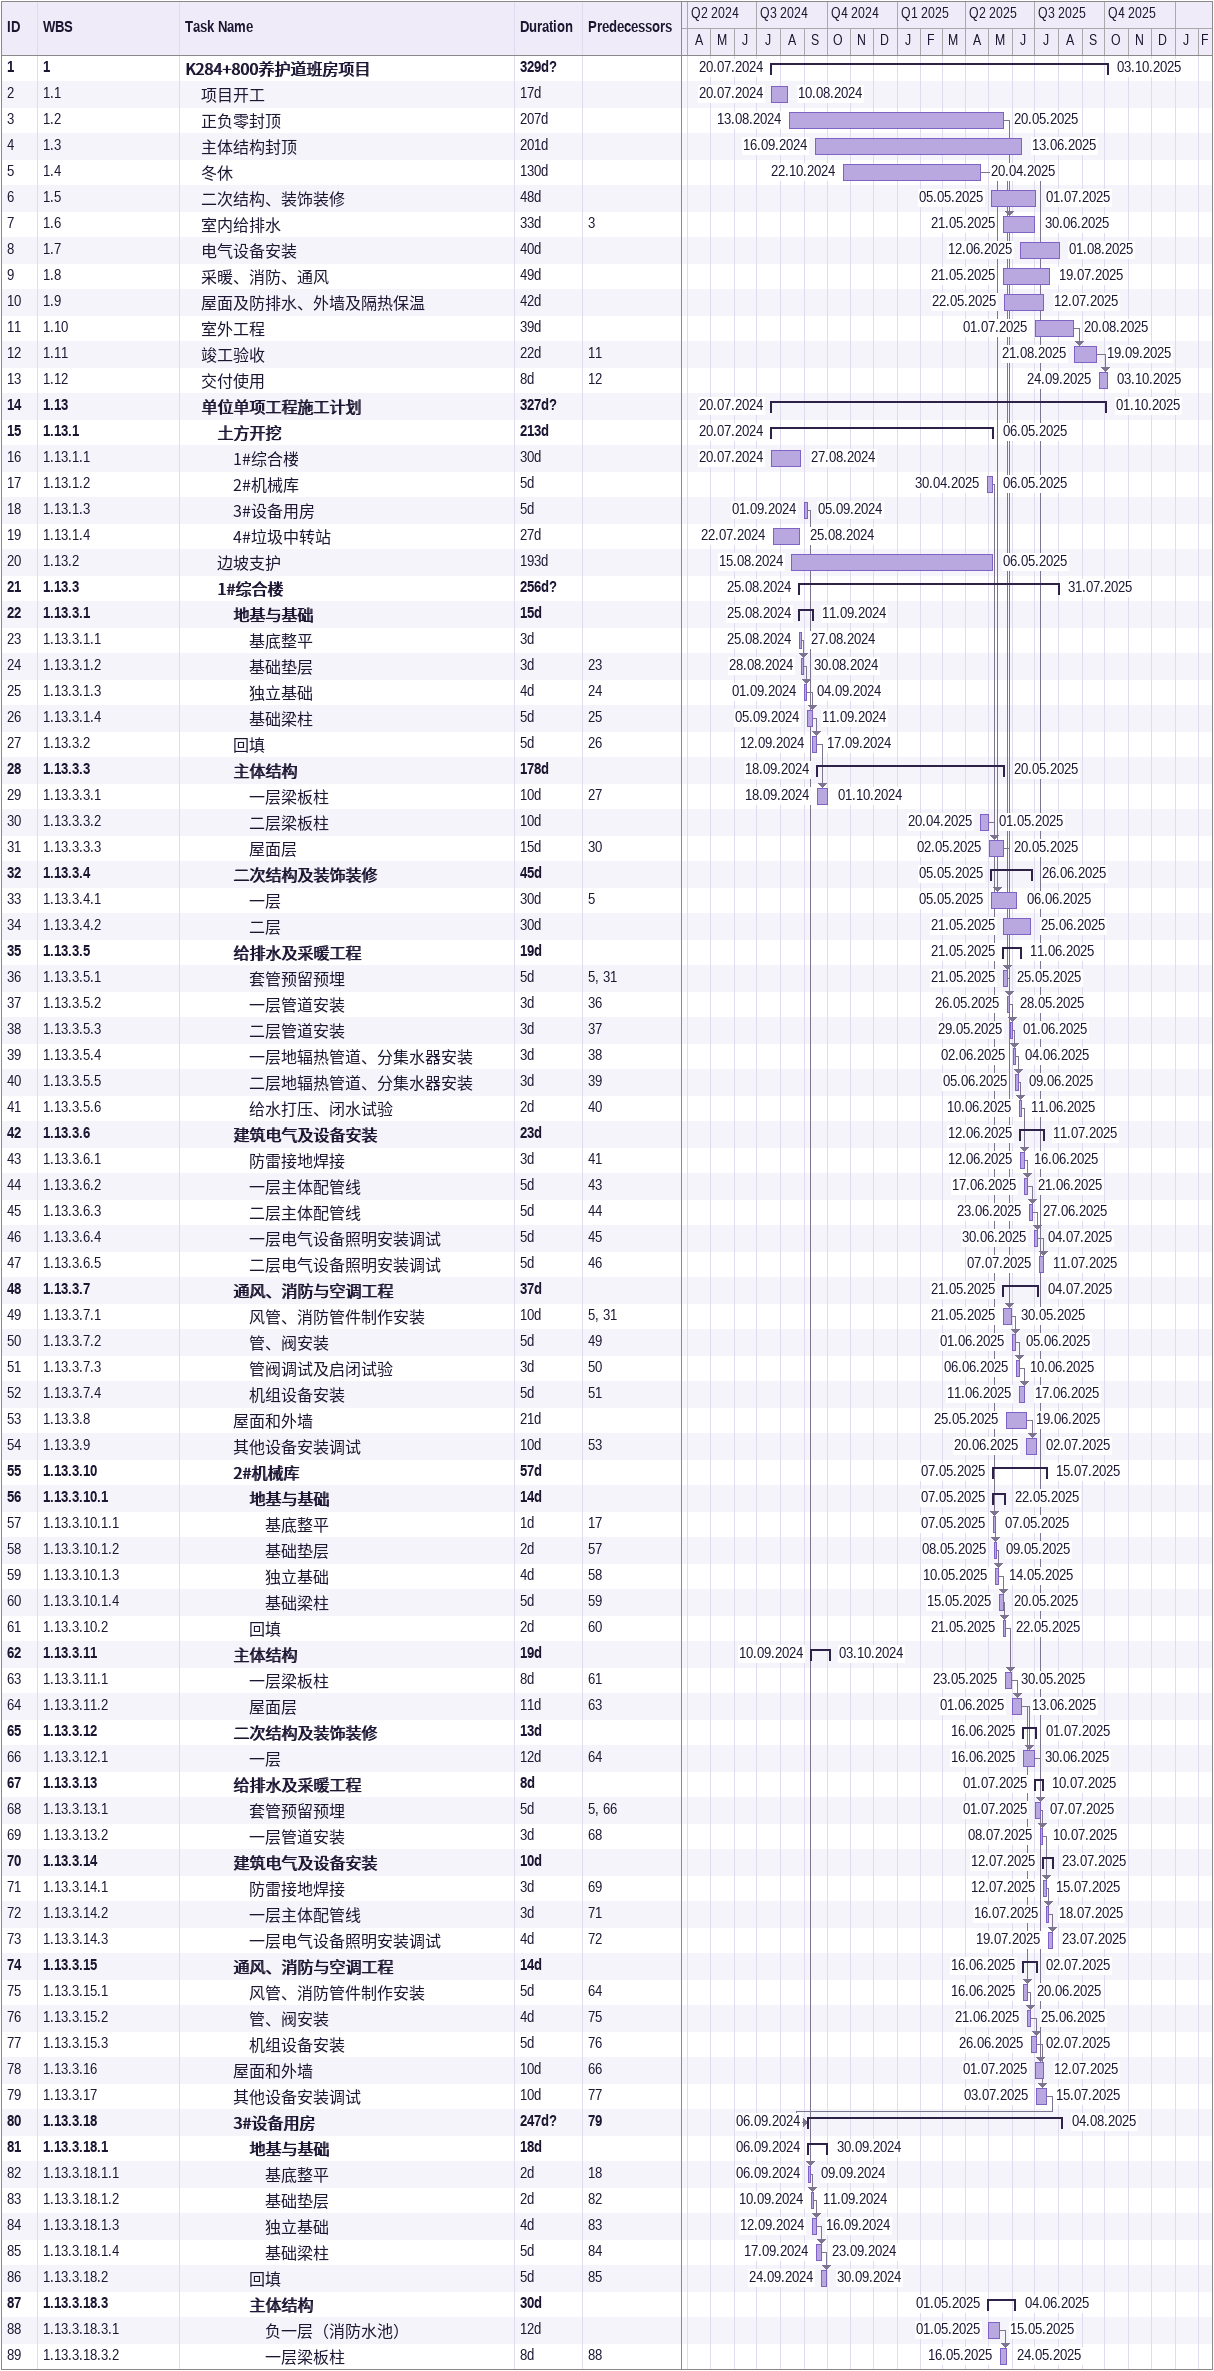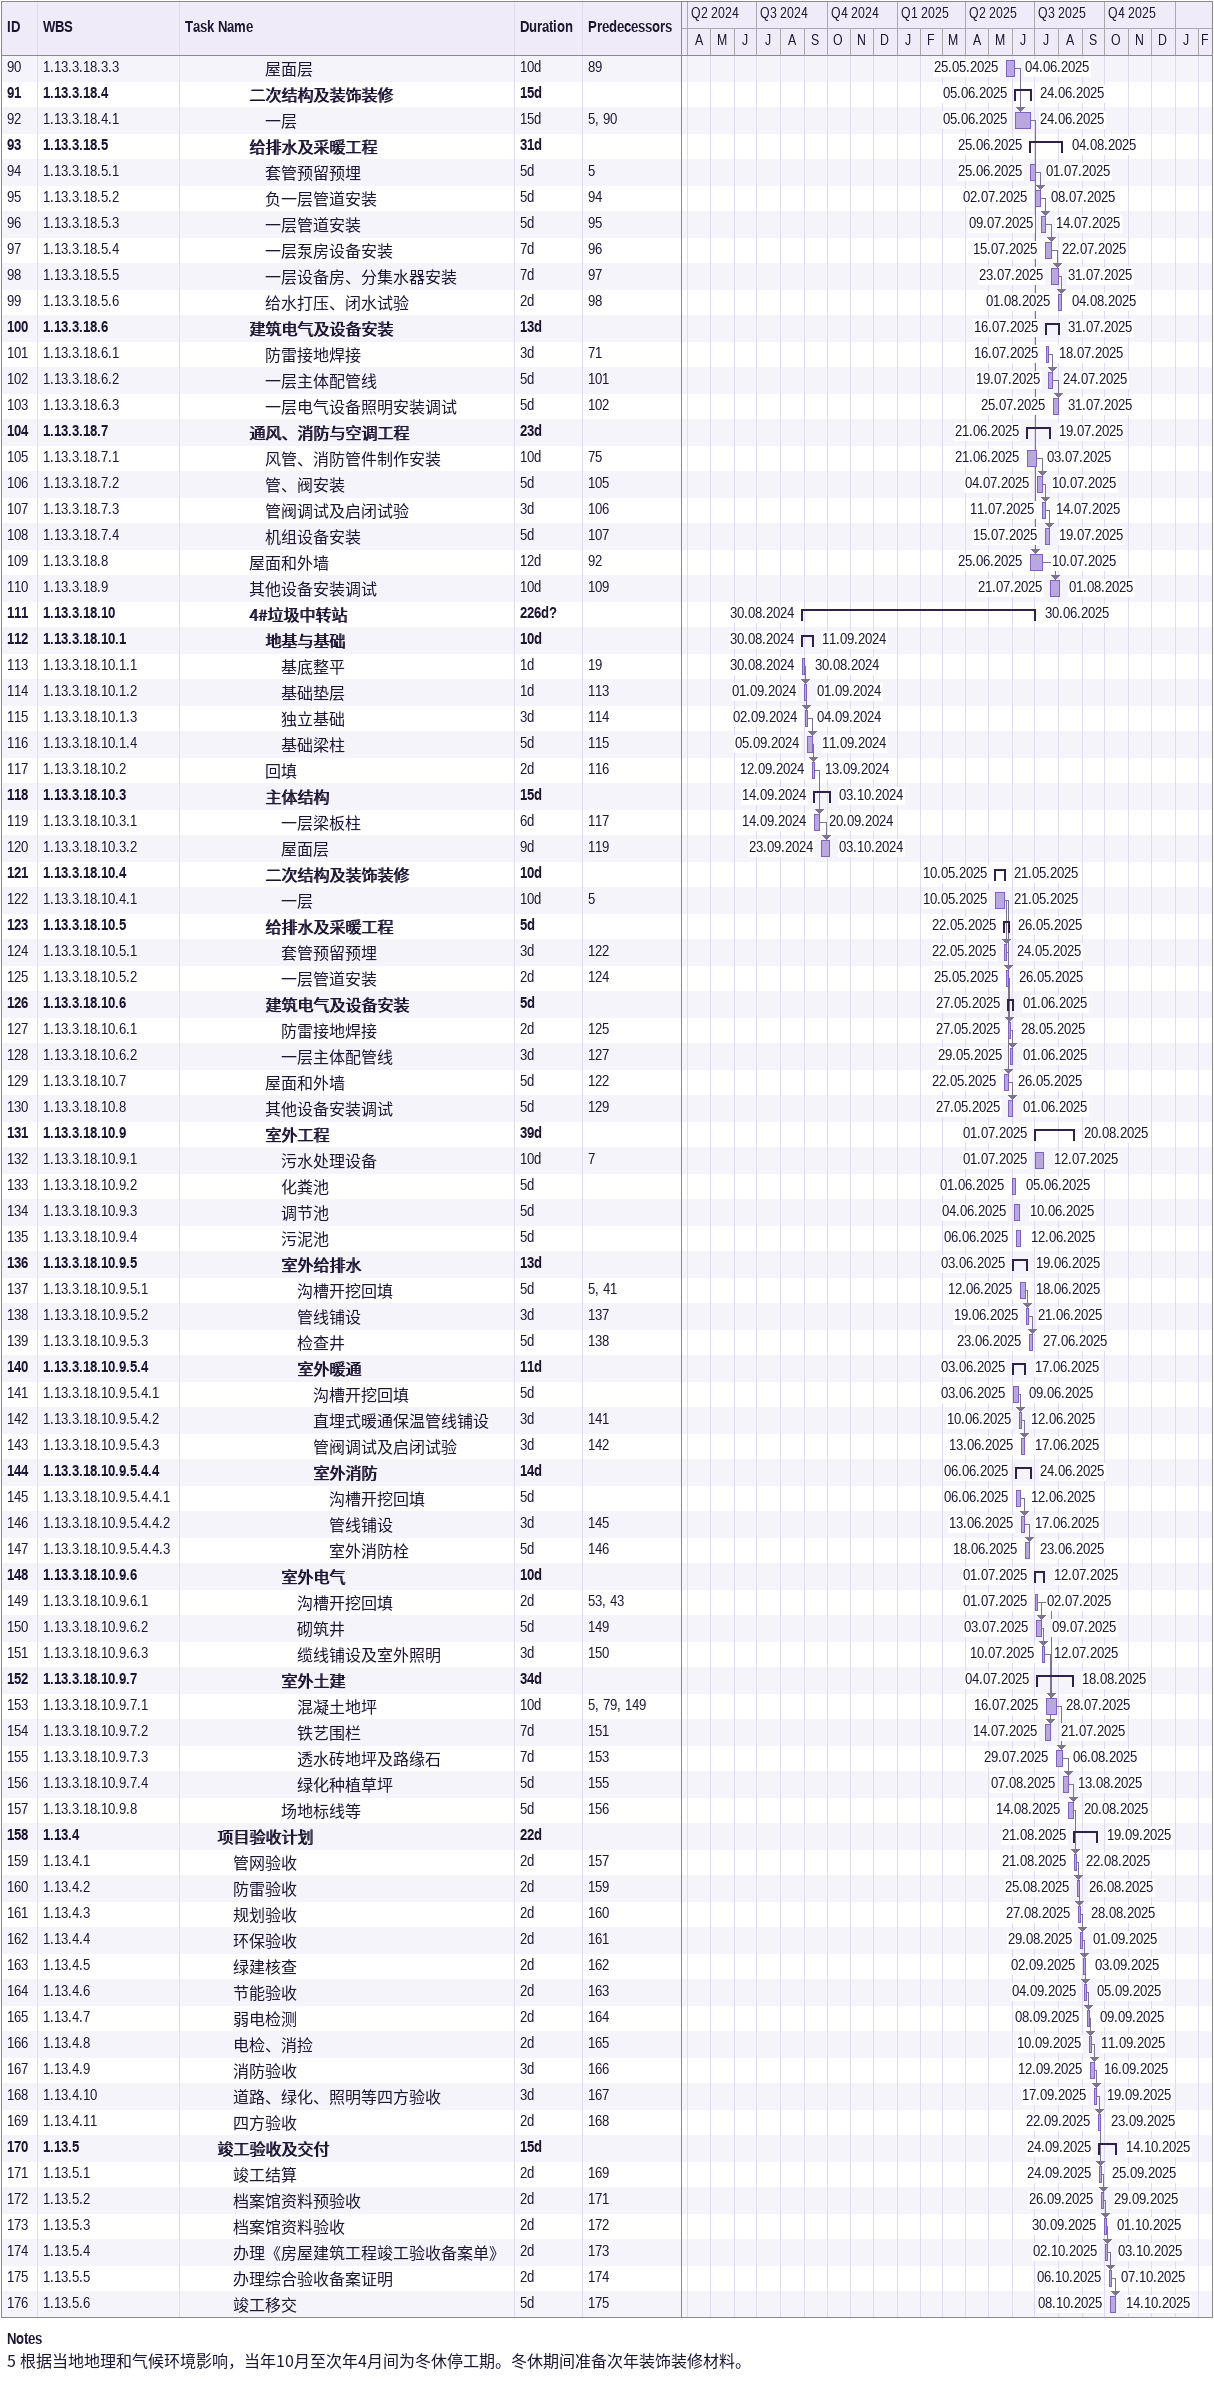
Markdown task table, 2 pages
| ID | WBS | Task | Duration | Start | Finish | Predecessors |
|---|---|---|---|---|---|---|
| 1 | 1 | **K284+800养护道班房项目** | 329d? | 2024-07-20 | 2025-10-03 |  |
| 2 | 1.1 | 项目开工 | 17d | 2024-07-20 | 2024-08-10 |  |
| 3 | 1.2 | 正负零封顶 | 207d | 2024-08-13 | 2025-05-20 |  |
| 4 | 1.3 | 主体结构封顶 | 201d | 2024-09-16 | 2025-06-13 |  |
| 5 | 1.4 | 冬休 | 130d | 2024-10-22 | 2025-04-20 |  |
| 6 | 1.5 | 二次结构、装饰装修 | 48d | 2025-05-05 | 2025-07-01 |  |
| 7 | 1.6 | 室内给排水 | 33d | 2025-05-21 | 2025-06-30 | 3 |
| 8 | 1.7 | 电气设备安装 | 40d | 2025-06-12 | 2025-08-01 |  |
| 9 | 1.8 | 采暖、消防、通风 | 49d | 2025-05-21 | 2025-07-19 |  |
| 10 | 1.9 | 屋面及防排水、外墙及隔热保温 | 42d | 2025-05-22 | 2025-07-12 |  |
| 11 | 1.10 | 室外工程 | 39d | 2025-07-01 | 2025-08-20 |  |
| 12 | 1.11 | 竣工验收 | 22d | 2025-08-21 | 2025-09-19 | 11 |
| 13 | 1.12 | 交付使用 | 8d | 2025-09-24 | 2025-10-03 | 12 |
| 14 | 1.13 | **单位单项工程施工计划** | 327d? | 2024-07-20 | 2025-10-01 |  |
| 15 | 1.13.1 | **土方开挖** | 213d | 2024-07-20 | 2025-05-06 |  |
| 16 | 1.13.1.1 | 1#综合楼 | 30d | 2024-07-20 | 2024-08-27 |  |
| 17 | 1.13.1.2 | 2#机械库 | 5d | 2025-04-30 | 2025-05-06 |  |
| 18 | 1.13.1.3 | 3#设备用房 | 5d | 2024-09-01 | 2024-09-05 |  |
| 19 | 1.13.1.4 | 4#垃圾中转站 | 27d | 2024-07-22 | 2024-08-25 |  |
| 20 | 1.13.2 | 边坡支护 | 193d | 2024-08-15 | 2025-05-06 |  |
| 21 | 1.13.3 | **1#综合楼** | 256d? | 2024-08-25 | 2025-07-31 |  |
| 22 | 1.13.3.1 | **地基与基础** | 15d | 2024-08-25 | 2024-09-11 |  |
| 23 | 1.13.3.1.1 | 基底整平 | 3d | 2024-08-25 | 2024-08-27 |  |
| 24 | 1.13.3.1.2 | 基础垫层 | 3d | 2024-08-28 | 2024-08-30 | 23 |
| 25 | 1.13.3.1.3 | 独立基础 | 4d | 2024-09-01 | 2024-09-04 | 24 |
| 26 | 1.13.3.1.4 | 基础梁柱 | 5d | 2024-09-05 | 2024-09-11 | 25 |
| 27 | 1.13.3.2 | 回填 | 5d | 2024-09-12 | 2024-09-17 | 26 |
| 28 | 1.13.3.3 | **主体结构** | 178d | 2024-09-18 | 2025-05-20 |  |
| 29 | 1.13.3.3.1 | 一层梁板柱 | 10d | 2024-09-18 | 2024-10-01 | 27 |
| 30 | 1.13.3.3.2 | 二层梁板柱 | 10d | 2025-04-20 | 2025-05-01 |  |
| 31 | 1.13.3.3.3 | 屋面层 | 15d | 2025-05-02 | 2025-05-20 | 30 |
| 32 | 1.13.3.4 | **二次结构及装饰装修** | 45d | 2025-05-05 | 2025-06-26 |  |
| 33 | 1.13.3.4.1 | 一层 | 30d | 2025-05-05 | 2025-06-06 | 5 |
| 34 | 1.13.3.4.2 | 二层 | 30d | 2025-05-21 | 2025-06-25 |  |
| 35 | 1.13.3.5 | **给排水及采暖工程** | 19d | 2025-05-21 | 2025-06-11 |  |
| 36 | 1.13.3.5.1 | 套管预留预埋 | 5d | 2025-05-21 | 2025-05-25 | 5, 31 |
| 37 | 1.13.3.5.2 | 一层管道安装 | 3d | 2025-05-26 | 2025-05-28 | 36 |
| 38 | 1.13.3.5.3 | 二层管道安装 | 3d | 2025-05-29 | 2025-06-01 | 37 |
| 39 | 1.13.3.5.4 | 一层地辐热管道、分集水器安装 | 3d | 2025-06-02 | 2025-06-04 | 38 |
| 40 | 1.13.3.5.5 | 二层地辐热管道、分集水器安装 | 3d | 2025-06-05 | 2025-06-09 | 39 |
| 41 | 1.13.3.5.6 | 给水打压、闭水试验 | 2d | 2025-06-10 | 2025-06-11 | 40 |
| 42 | 1.13.3.6 | **建筑电气及设备安装** | 23d | 2025-06-12 | 2025-07-11 |  |
| 43 | 1.13.3.6.1 | 防雷接地焊接 | 3d | 2025-06-12 | 2025-06-16 | 41 |
| 44 | 1.13.3.6.2 | 一层主体配管线 | 5d | 2025-06-17 | 2025-06-21 | 43 |
| 45 | 1.13.3.6.3 | 二层主体配管线 | 5d | 2025-06-23 | 2025-06-27 | 44 |
| 46 | 1.13.3.6.4 | 一层电气设备照明安装调试 | 5d | 2025-06-30 | 2025-07-04 | 45 |
| 47 | 1.13.3.6.5 | 二层电气设备照明安装调试 | 5d | 2025-07-07 | 2025-07-11 | 46 |
| 48 | 1.13.3.7 | **通风、消防与空调工程** | 37d | 2025-05-21 | 2025-07-04 |  |
| 49 | 1.13.3.7.1 | 风管、消防管件制作安装 | 10d | 2025-05-21 | 2025-05-30 | 5, 31 |
| 50 | 1.13.3.7.2 | 管、阀安装 | 5d | 2025-06-01 | 2025-06-05 | 49 |
| 51 | 1.13.3.7.3 | 管阀调试及启闭试验 | 3d | 2025-06-06 | 2025-06-10 | 50 |
| 52 | 1.13.3.7.4 | 机组设备安装 | 5d | 2025-06-11 | 2025-06-17 | 51 |
| 53 | 1.13.3.8 | 屋面和外墙 | 21d | 2025-05-25 | 2025-06-19 |  |
| 54 | 1.13.3.9 | 其他设备安装调试 | 10d | 2025-06-20 | 2025-07-02 | 53 |
| 55 | 1.13.3.10 | **2#机械库** | 57d | 2025-05-07 | 2025-07-15 |  |
| 56 | 1.13.3.10.1 | **地基与基础** | 14d | 2025-05-07 | 2025-05-22 |  |
| 57 | 1.13.3.10.1.1 | 基底整平 | 1d | 2025-05-07 | 2025-05-07 | 17 |
| 58 | 1.13.3.10.1.2 | 基础垫层 | 2d | 2025-05-08 | 2025-05-09 | 57 |
| 59 | 1.13.3.10.1.3 | 独立基础 | 4d | 2025-05-10 | 2025-05-14 | 58 |
| 60 | 1.13.3.10.1.4 | 基础梁柱 | 5d | 2025-05-15 | 2025-05-20 | 59 |
| 61 | 1.13.3.10.2 | 回填 | 2d | 2025-05-21 | 2025-05-22 | 60 |
| 62 | 1.13.3.11 | **主体结构** | 19d | 2024-09-10 | 2024-10-03 |  |
| 63 | 1.13.3.11.1 | 一层梁板柱 | 8d | 2025-05-23 | 2025-05-30 | 61 |
| 64 | 1.13.3.11.2 | 屋面层 | 11d | 2025-06-01 | 2025-06-13 | 63 |
| 65 | 1.13.3.12 | **二次结构及装饰装修** | 13d | 2025-06-16 | 2025-07-01 |  |
| 66 | 1.13.3.12.1 | 一层 | 12d | 2025-06-16 | 2025-06-30 | 64 |
| 67 | 1.13.3.13 | **给排水及采暖工程** | 8d | 2025-07-01 | 2025-07-10 |  |
| 68 | 1.13.3.13.1 | 套管预留预埋 | 5d | 2025-07-01 | 2025-07-07 | 5, 66 |
| 69 | 1.13.3.13.2 | 一层管道安装 | 3d | 2025-07-08 | 2025-07-10 | 68 |
| 70 | 1.13.3.14 | **建筑电气及设备安装** | 10d | 2025-07-12 | 2025-07-23 |  |
| 71 | 1.13.3.14.1 | 防雷接地焊接 | 3d | 2025-07-12 | 2025-07-15 | 69 |
| 72 | 1.13.3.14.2 | 一层主体配管线 | 3d | 2025-07-16 | 2025-07-18 | 71 |
| 73 | 1.13.3.14.3 | 一层电气设备照明安装调试 | 4d | 2025-07-19 | 2025-07-23 | 72 |
| 74 | 1.13.3.15 | **通风、消防与空调工程** | 14d | 2025-06-16 | 2025-07-02 |  |
| 75 | 1.13.3.15.1 | 风管、消防管件制作安装 | 5d | 2025-06-16 | 2025-06-20 | 64 |
| 76 | 1.13.3.15.2 | 管、阀安装 | 4d | 2025-06-21 | 2025-06-25 | 75 |
| 77 | 1.13.3.15.3 | 机组设备安装 | 5d | 2025-06-26 | 2025-07-02 | 76 |
| 78 | 1.13.3.16 | 屋面和外墙 | 10d | 2025-07-01 | 2025-07-12 | 66 |
| 79 | 1.13.3.17 | 其他设备安装调试 | 10d | 2025-07-03 | 2025-07-15 | 77 |
| 80 | 1.13.3.18 | **3#设备用房** | 247d? | 2024-09-06 | 2025-08-04 | 79 |
| 81 | 1.13.3.18.1 | **地基与基础** | 18d | 2024-09-06 | 2024-09-30 |  |
| 82 | 1.13.3.18.1.1 | 基底整平 | 2d | 2024-09-06 | 2024-09-09 | 18 |
| 83 | 1.13.3.18.1.2 | 基础垫层 | 2d | 2024-09-10 | 2024-09-11 | 82 |
| 84 | 1.13.3.18.1.3 | 独立基础 | 4d | 2024-09-12 | 2024-09-16 | 83 |
| 85 | 1.13.3.18.1.4 | 基础梁柱 | 5d | 2024-09-17 | 2024-09-23 | 84 |
| 86 | 1.13.3.18.2 | 回填 | 5d | 2024-09-24 | 2024-09-30 | 85 |
| 87 | 1.13.3.18.3 | **主体结构** | 30d | 2025-05-01 | 2025-06-04 |  |
| 88 | 1.13.3.18.3.1 | 负一层（消防水池） | 12d | 2025-05-01 | 2025-05-15 |  |
| 89 | 1.13.3.18.3.2 | 一层梁板柱 | 8d | 2025-05-16 | 2025-05-24 | 88 |
| 90 | 1.13.3.18.3.3 | 屋面层 | 10d | 2025-05-25 | 2025-06-04 | 89 |
| 91 | 1.13.3.18.4 | **二次结构及装饰装修** | 15d | 2025-06-05 | 2025-06-24 |  |
| 92 | 1.13.3.18.4.1 | 一层 | 15d | 2025-06-05 | 2025-06-24 | 5, 90 |
| 93 | 1.13.3.18.5 | **给排水及采暖工程** | 31d | 2025-06-25 | 2025-08-04 |  |
| 94 | 1.13.3.18.5.1 | 套管预留预埋 | 5d | 2025-06-25 | 2025-07-01 | 5 |
| 95 | 1.13.3.18.5.2 | 负一层管道安装 | 5d | 2025-07-02 | 2025-07-08 | 94 |
| 96 | 1.13.3.18.5.3 | 一层管道安装 | 5d | 2025-07-09 | 2025-07-14 | 95 |
| 97 | 1.13.3.18.5.4 | 一层泵房设备安装 | 7d | 2025-07-15 | 2025-07-22 | 96 |
| 98 | 1.13.3.18.5.5 | 一层设备房、分集水器安装 | 7d | 2025-07-23 | 2025-07-31 | 97 |
| 99 | 1.13.3.18.5.6 | 给水打压、闭水试验 | 2d | 2025-08-01 | 2025-08-04 | 98 |
| 100 | 1.13.3.18.6 | **建筑电气及设备安装** | 13d | 2025-07-16 | 2025-07-31 |  |
| 101 | 1.13.3.18.6.1 | 防雷接地焊接 | 3d | 2025-07-16 | 2025-07-18 | 71 |
| 102 | 1.13.3.18.6.2 | 一层主体配管线 | 5d | 2025-07-19 | 2025-07-24 | 101 |
| 103 | 1.13.3.18.6.3 | 一层电气设备照明安装调试 | 5d | 2025-07-25 | 2025-07-31 | 102 |
| 104 | 1.13.3.18.7 | **通风、消防与空调工程** | 23d | 2025-06-21 | 2025-07-19 |  |
| 105 | 1.13.3.18.7.1 | 风管、消防管件制作安装 | 10d | 2025-06-21 | 2025-07-03 | 75 |
| 106 | 1.13.3.18.7.2 | 管、阀安装 | 5d | 2025-07-04 | 2025-07-10 | 105 |
| 107 | 1.13.3.18.7.3 | 管阀调试及启闭试验 | 3d | 2025-07-11 | 2025-07-14 | 106 |
| 108 | 1.13.3.18.7.4 | 机组设备安装 | 5d | 2025-07-15 | 2025-07-19 | 107 |
| 109 | 1.13.3.18.8 | 屋面和外墙 | 12d | 2025-06-25 | 2025-07-10 | 92 |
| 110 | 1.13.3.18.9 | 其他设备安装调试 | 10d | 2025-07-21 | 2025-08-01 | 109 |
| 111 | 1.13.3.18.10 | **4#垃圾中转站** | 226d? | 2024-08-30 | 2025-06-30 |  |
| 112 | 1.13.3.18.10.1 | **地基与基础** | 10d | 2024-08-30 | 2024-09-11 |  |
| 113 | 1.13.3.18.10.1.1 | 基底整平 | 1d | 2024-08-30 | 2024-08-30 | 19 |
| 114 | 1.13.3.18.10.1.2 | 基础垫层 | 1d | 2024-09-01 | 2024-09-01 | 113 |
| 115 | 1.13.3.18.10.1.3 | 独立基础 | 3d | 2024-09-02 | 2024-09-04 | 114 |
| 116 | 1.13.3.18.10.1.4 | 基础梁柱 | 5d | 2024-09-05 | 2024-09-11 | 115 |
| 117 | 1.13.3.18.10.2 | 回填 | 2d | 2024-09-12 | 2024-09-13 | 116 |
| 118 | 1.13.3.18.10.3 | **主体结构** | 15d | 2024-09-14 | 2024-10-03 |  |
| 119 | 1.13.3.18.10.3.1 | 一层梁板柱 | 6d | 2024-09-14 | 2024-09-20 | 117 |
| 120 | 1.13.3.18.10.3.2 | 屋面层 | 9d | 2024-09-23 | 2024-10-03 | 119 |
| 121 | 1.13.3.18.10.4 | **二次结构及装饰装修** | 10d | 2025-05-10 | 2025-05-21 |  |
| 122 | 1.13.3.18.10.4.1 | 一层 | 10d | 2025-05-10 | 2025-05-21 | 5 |
| 123 | 1.13.3.18.10.5 | **给排水及采暖工程** | 5d | 2025-05-22 | 2025-05-26 |  |
| 124 | 1.13.3.18.10.5.1 | 套管预留预埋 | 3d | 2025-05-22 | 2025-05-24 | 122 |
| 125 | 1.13.3.18.10.5.2 | 一层管道安装 | 2d | 2025-05-25 | 2025-05-26 | 124 |
| 126 | 1.13.3.18.10.6 | **建筑电气及设备安装** | 5d | 2025-05-27 | 2025-06-01 |  |
| 127 | 1.13.3.18.10.6.1 | 防雷接地焊接 | 2d | 2025-05-27 | 2025-05-28 | 125 |
| 128 | 1.13.3.18.10.6.2 | 一层主体配管线 | 3d | 2025-05-29 | 2025-06-01 | 127 |
| 129 | 1.13.3.18.10.7 | 屋面和外墙 | 5d | 2025-05-22 | 2025-05-26 | 122 |
| 130 | 1.13.3.18.10.8 | 其他设备安装调试 | 5d | 2025-05-27 | 2025-06-01 | 129 |
| 131 | 1.13.3.18.10.9 | **室外工程** | 39d | 2025-07-01 | 2025-08-20 |  |
| 132 | 1.13.3.18.10.9.1 | 污水处理设备 | 10d | 2025-07-01 | 2025-07-12 | 7 |
| 133 | 1.13.3.18.10.9.2 | 化粪池 | 5d | 2025-06-01 | 2025-06-05 |  |
| 134 | 1.13.3.18.10.9.3 | 调节池 | 5d | 2025-06-04 | 2025-06-10 |  |
| 135 | 1.13.3.18.10.9.4 | 污泥池 | 5d | 2025-06-06 | 2025-06-12 |  |
| 136 | 1.13.3.18.10.9.5 | **室外给排水** | 13d | 2025-06-03 | 2025-06-19 |  |
| 137 | 1.13.3.18.10.9.5.1 | 沟槽开挖回填 | 5d | 2025-06-12 | 2025-06-18 | 5, 41 |
| 138 | 1.13.3.18.10.9.5.2 | 管线铺设 | 3d | 2025-06-19 | 2025-06-21 | 137 |
| 139 | 1.13.3.18.10.9.5.3 | 检查井 | 5d | 2025-06-23 | 2025-06-27 | 138 |
| 140 | 1.13.3.18.10.9.5.4 | **室外暖通** | 11d | 2025-06-03 | 2025-06-17 |  |
| 141 | 1.13.3.18.10.9.5.4.1 | 沟槽开挖回填 | 5d | 2025-06-03 | 2025-06-09 |  |
| 142 | 1.13.3.18.10.9.5.4.2 | 直埋式暖通保温管线铺设 | 3d | 2025-06-10 | 2025-06-12 | 141 |
| 143 | 1.13.3.18.10.9.5.4.3 | 管阀调试及启闭试验 | 3d | 2025-06-13 | 2025-06-17 | 142 |
| 144 | 1.13.3.18.10.9.5.4.4 | **室外消防** | 14d | 2025-06-06 | 2025-06-24 |  |
| 145 | 1.13.3.18.10.9.5.4.4.1 | 沟槽开挖回填 | 5d | 2025-06-06 | 2025-06-12 |  |
| 146 | 1.13.3.18.10.9.5.4.4.2 | 管线铺设 | 3d | 2025-06-13 | 2025-06-17 | 145 |
| 147 | 1.13.3.18.10.9.5.4.4.3 | 室外消防栓 | 5d | 2025-06-18 | 2025-06-23 | 146 |
| 148 | 1.13.3.18.10.9.6 | **室外电气** | 10d | 2025-07-01 | 2025-07-12 |  |
| 149 | 1.13.3.18.10.9.6.1 | 沟槽开挖回填 | 2d | 2025-07-01 | 2025-07-02 | 53, 43 |
| 150 | 1.13.3.18.10.9.6.2 | 砌筑井 | 5d | 2025-07-03 | 2025-07-09 | 149 |
| 151 | 1.13.3.18.10.9.6.3 | 缆线铺设及室外照明 | 3d | 2025-07-10 | 2025-07-12 | 150 |
| 152 | 1.13.3.18.10.9.7 | **室外土建** | 34d | 2025-07-04 | 2025-08-18 |  |
| 153 | 1.13.3.18.10.9.7.1 | 混凝土地坪 | 10d | 2025-07-16 | 2025-07-28 | 5, 79, 149 |
| 154 | 1.13.3.18.10.9.7.2 | 铁艺围栏 | 7d | 2025-07-14 | 2025-07-21 | 151 |
| 155 | 1.13.3.18.10.9.7.3 | 透水砖地坪及路缘石 | 7d | 2025-07-29 | 2025-08-06 | 153 |
| 156 | 1.13.3.18.10.9.7.4 | 绿化种植草坪 | 5d | 2025-08-07 | 2025-08-13 | 155 |
| 157 | 1.13.3.18.10.9.8 | 场地标线等 | 5d | 2025-08-14 | 2025-08-20 | 156 |
| 158 | 1.13.4 | **项目验收计划** | 22d | 2025-08-21 | 2025-09-19 |  |
| 159 | 1.13.4.1 | 管网验收 | 2d | 2025-08-21 | 2025-08-22 | 157 |
| 160 | 1.13.4.2 | 防雷验收 | 2d | 2025-08-25 | 2025-08-26 | 159 |
| 161 | 1.13.4.3 | 规划验收 | 2d | 2025-08-27 | 2025-08-28 | 160 |
| 162 | 1.13.4.4 | 环保验收 | 2d | 2025-08-29 | 2025-09-01 | 161 |
| 163 | 1.13.4.5 | 绿建核查 | 2d | 2025-09-02 | 2025-09-03 | 162 |
| 164 | 1.13.4.6 | 节能验收 | 2d | 2025-09-04 | 2025-09-05 | 163 |
| 165 | 1.13.4.7 | 弱电检测 | 2d | 2025-09-08 | 2025-09-09 | 164 |
| 166 | 1.13.4.8 | 电检、消捡 | 2d | 2025-09-10 | 2025-09-11 | 165 |
| 167 | 1.13.4.9 | 消防验收 | 3d | 2025-09-12 | 2025-09-16 | 166 |
| 168 | 1.13.4.10 | 道路、绿化、照明等四方验收 | 3d | 2025-09-17 | 2025-09-19 | 167 |
| 169 | 1.13.4.11 | 四方验收 | 2d | 2025-09-22 | 2025-09-23 | 168 |
| 170 | 1.13.5 | **竣工验收及交付** | 15d | 2025-09-24 | 2025-10-14 |  |
| 171 | 1.13.5.1 | 竣工结算 | 2d | 2025-09-24 | 2025-09-25 | 169 |
| 172 | 1.13.5.2 | 档案馆资料预验收 | 2d | 2025-09-26 | 2025-09-29 | 171 |
| 173 | 1.13.5.3 | 档案馆资料验收 | 2d | 2025-09-30 | 2025-10-01 | 172 |
| 174 | 1.13.5.4 | 办理《房屋建筑工程竣工验收备案单》 | 2d | 2025-10-02 | 2025-10-03 | 173 |
| 175 | 1.13.5.5 | 办理综合验收备案证明 | 2d | 2025-10-06 | 2025-10-07 | 174 |
| 176 | 1.13.5.6 | 竣工移交 | 5d | 2025-10-08 | 2025-10-14 | 175 |

Notes
- 5: 根据当地地理和气候环境影响，当年10月至次年4月间为冬休停工期。冬休期间准备次年装饰装修材料。
